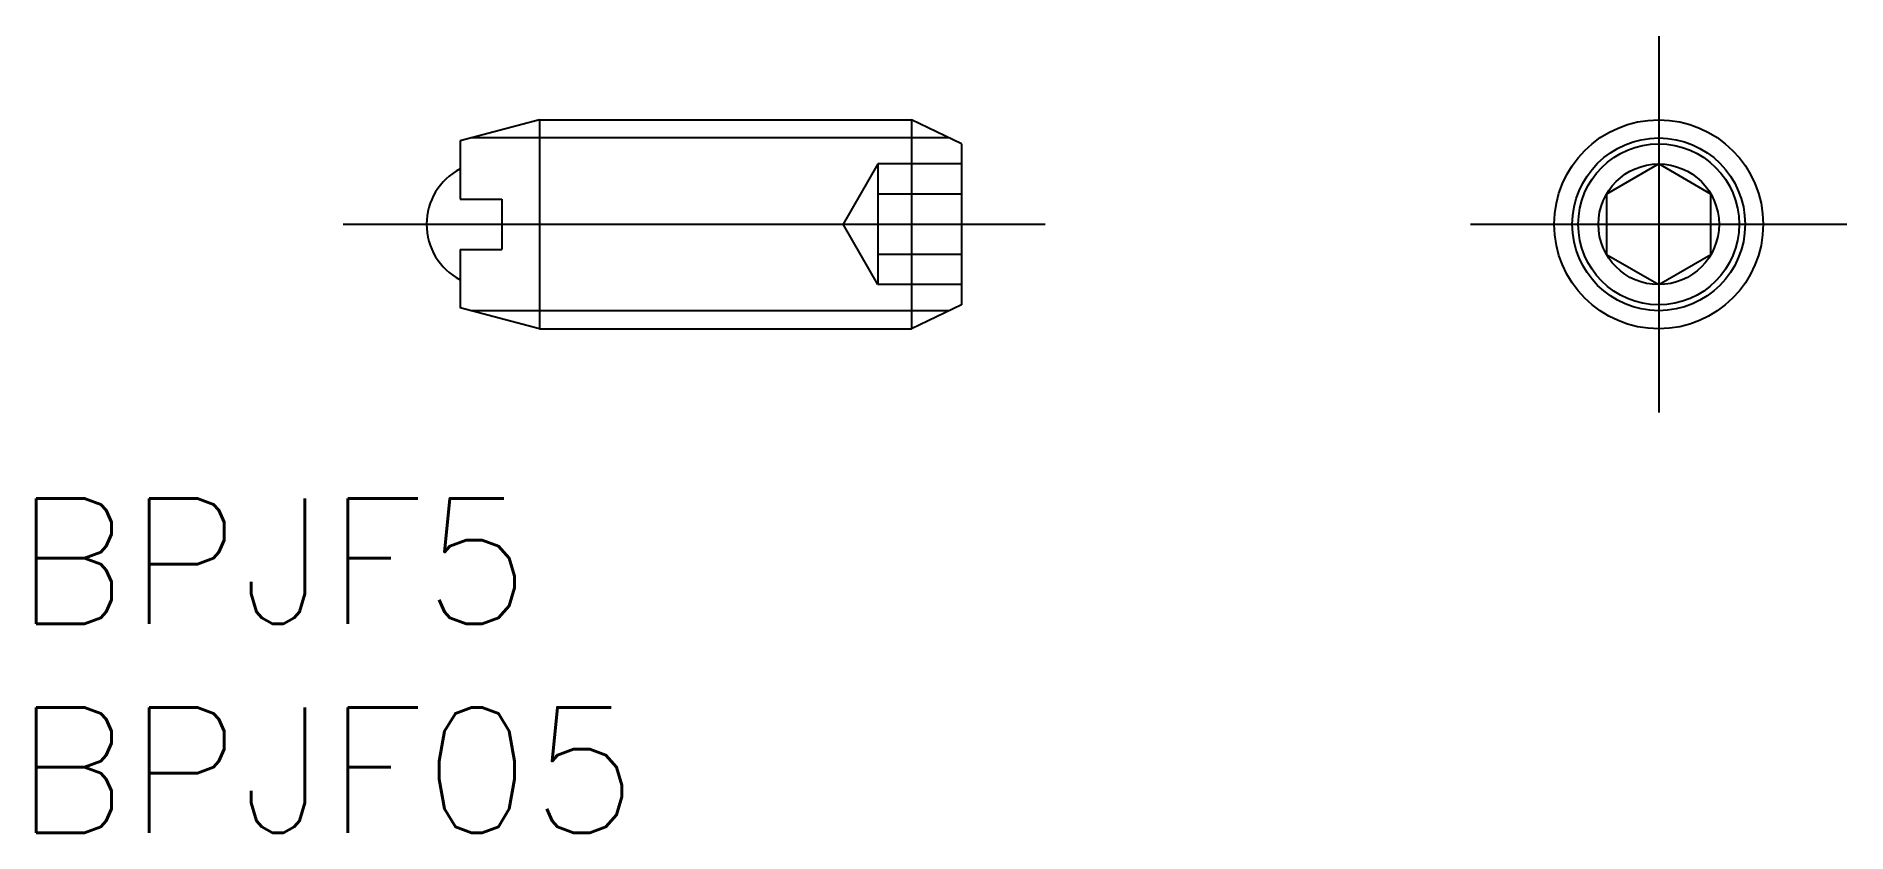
# Model space of a CAD drawing. Extents: x -38.8 to 4.5, y -14.6 to 4.5.
import ezdxf

# ---------------------------------------------------------------- set-up
doc = ezdxf.new("R2010")
doc.units = 0
doc.linetypes.add('CENTER', pattern=[50.8, 31.75, -6.35, 6.35, -6.35])
doc.linetypes.add('DASHED', pattern=[19.05, 12.7, -6.35])
doc.layers.get('0').update_dxf_attribs({"linetype": 'CONTINUOUS'})
doc.layers.add('CENTER', color=1, linetype='CENTER')
doc.styles.get("Standard").update_dxf_attribs({"font": 'txt.shx', "height": 3, "bigfont": 'bigfont.shx'})

msp = doc.modelspace()

# ---------------------------------------------------------------- linework, layer by layer
at = {"color": 7, "linetype": 'CONTINUOUS'}
for p, q in [((-26.781, 2.5), (-28.681, 2)), ((-26.781, 2.5), (-17.881, 2.5)), ((-26.781, 2.5), (-26.781, -2.5)), ((-17.881, 2.5), (-17.881, -2.5)), ((-16.681, 1.925), (-17.881, 2.5)), ((-28.681, 2), (-28.681, 0.6)), ((-16.681, 1.925), (-16.681, -1.925)), ((0, 1.443), (-1.25, 0.722)), ((1.25, 0.722), (0, 1.443)), ((-28.681, 0.6), (-27.681, 0.6)), ((-27.681, 0.6), (-27.681, -0.6)), ((-1.25, 0.722), (-1.25, -0.722)), ((1.25, -0.722), (1.25, 0.722)), ((-28.681, -0.6), (-28.681, -2)), ((-28.681, -0.6), (-27.681, -0.6)), ((-1.25, -0.722), (0, -1.443)), ((0, -1.443), (1.25, -0.722)), ((-26.781, -2.5), (-28.681, -2)), ((-16.681, -1.925), (-17.881, -2.5)), ((-26.781, -2.5), (-17.881, -2.5))]:
    msp.add_line(p, q, dxfattribs=at)
at = {"color": 3, "linetype": 'CONTINUOUS'}
for p, q in [((-16.977, 2.067), (-28.426, 2.067)), ((-16.977, -2.067), (-28.426, -2.067))]:
    msp.add_line(p, q, dxfattribs=at)
at = {"color": 3, "linetype": 'DASHED'}
for p, q in [((-18.681, 1.443), (-19.514, 0)), ((-18.681, 1.443), (-18.681, -1.443)), ((-16.681, 1.443), (-18.681, 1.443)), ((-16.681, 0.722), (-18.681, 0.722)), ((-18.681, -1.443), (-19.514, 0)), ((-16.681, -0.722), (-18.681, -0.722)), ((-16.681, -1.443), (-18.681, -1.443))]:
    msp.add_line(p, q, dxfattribs=at)
at = {"color": 7, "linetype": 'CONTINUOUS'}
for radius in [2.5, 1.925, 1.443]:
    msp.add_circle((0, 0), radius, dxfattribs=at)
at = {"color": 3, "linetype": 'CONTINUOUS'}
msp.add_circle((0, 0), 2.067, dxfattribs=at)
at = {"color": 7, "linetype": 'CONTINUOUS'}
msp.add_arc((-27.981, 0), 1.5, 117.8181, 242.1819, dxfattribs=at)
at = {"layer": 'CENTER', "color": 1, "linetype": 'CENTER'}
for p, q in [((0, 4.5), (0, -4.5)), ((-31.481, 0), (-14.681, 0)), ((-4.5, 0), (4.5, 0))]:
    msp.add_line(p, q, dxfattribs=at)

# ---------------------------------------------------------------- texts
at = {"color": 7, "linetype": 'CONTINUOUS'}
for s, p in [('BPJF5', (-39.336, -9.557)), ('BPJF05', (-39.336, -14.557))]:
    msp.add_text(s, height=3, dxfattribs=at).set_placement(p)

doc.saveas('drawing.dxf')
